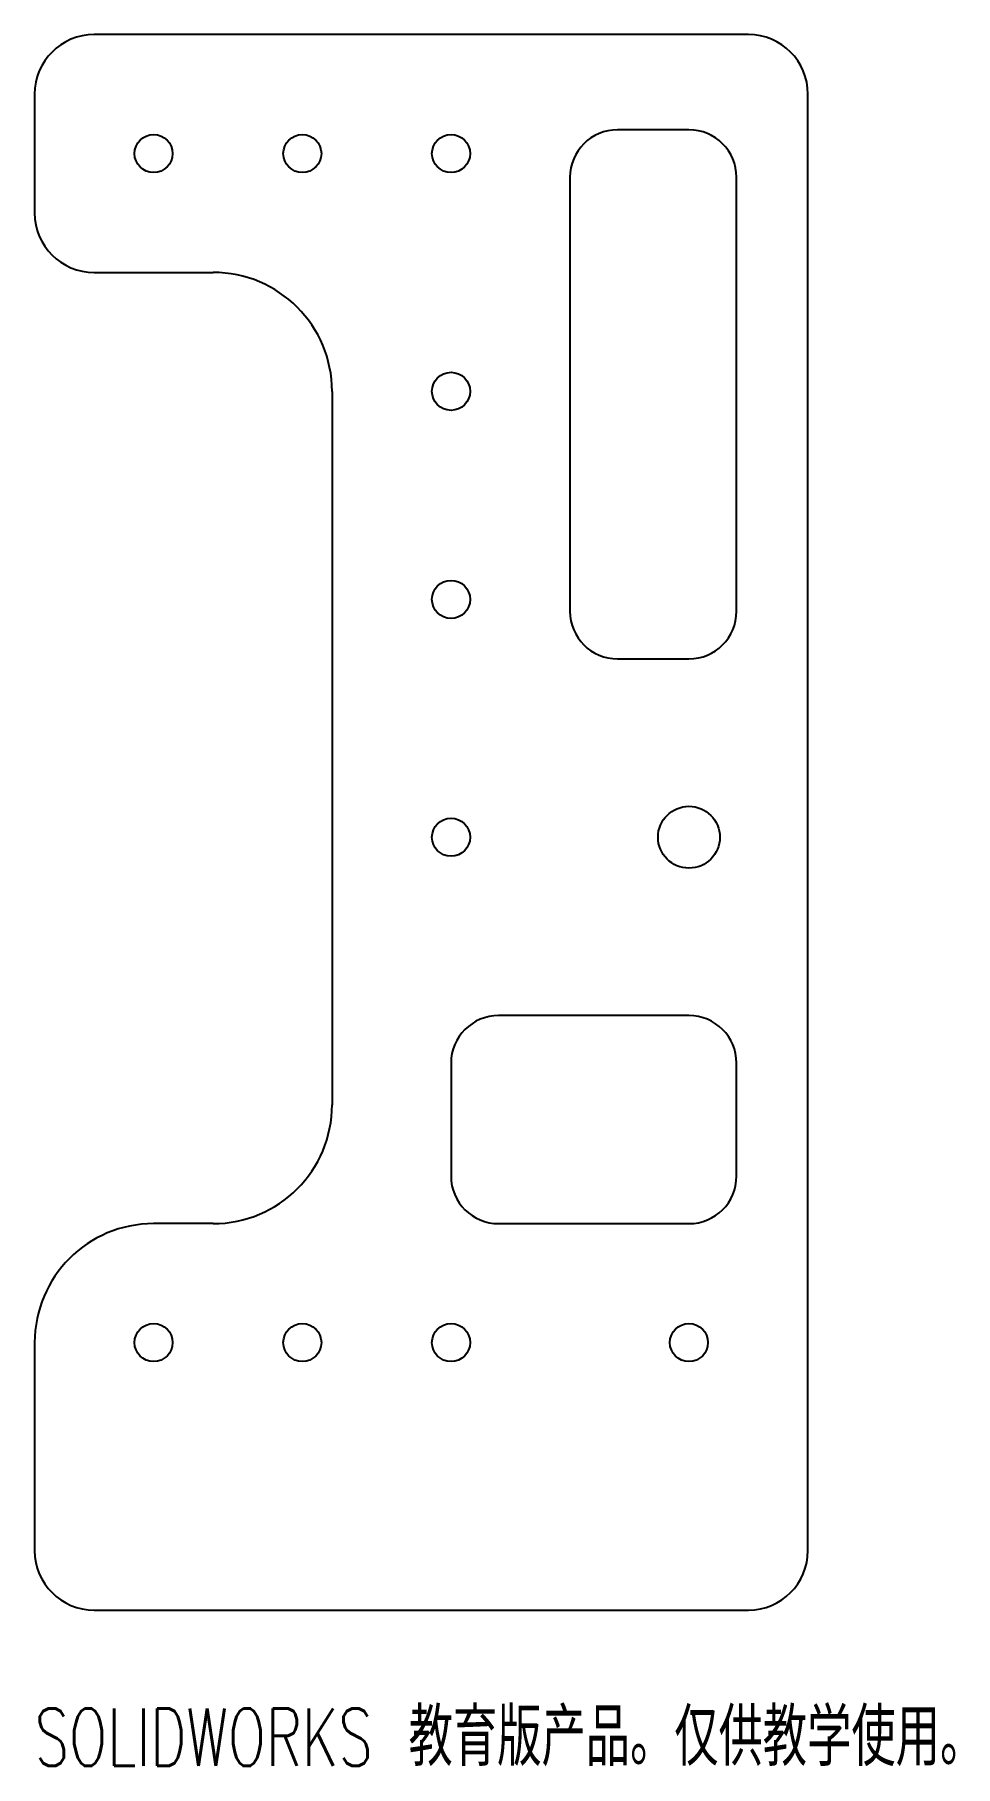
# Model space of a CAD drawing. Header units: millimetres. Extents: x -65 to 12, y -68 to 78.
import ezdxf

# ---------------------------------------------------------------- set-up
doc = ezdxf.new("R2010")
doc.units = ezdxf.units.MM
doc.styles.add('SLDTEXTSTYLE0', font='TXT', dxfattribs={"width": 0.7, "bigfont": 'bigfont'})

msp = doc.modelspace()

# ---------------------------------------------------------------- linework, layer by layer
at = {"color": 7, "linetype": 'Continuous', "lineweight": 25}
for p, q in [((-5, 77.5), (-60, 77.5)), ((-65, 72.5), (-65, 62.5)), ((0, -50), (0, 72.5)), ((-10, 69.5), (-16, 69.5)), ((-20, 65.5), (-20, 29)), ((-6, 29), (-6, 65.5)), ((-60, 57.5), (-50, 57.5)), ((-40, 47.5), (-40, -12.5)), ((-16, 25), (-10, 25)), ((-10, -5), (-26, -5)), ((-30, -9), (-30, -18.5)), ((-6, -18.5), (-6, -9)), ((-50, -22.5), (-55, -22.5)), ((-26, -22.5), (-10, -22.5)), ((-65, -32.5), (-65, -50)), ((-60, -55), (-5, -55))]:
    msp.add_line(p, q, dxfattribs=at)
for centre, radius in [((-55, 67.5), 1.6), ((-42.5, 67.5), 1.6), ((-30, 67.5), 1.6), ((-30, 47.5), 1.6), ((-30, 30), 1.6), ((-10, 10), 2.6), ((-30, 10), 1.6), ((-55, -32.5), 1.6), ((-42.5, -32.5), 1.6), ((-30, -32.5), 1.6), ((-10, -32.5), 1.6)]:
    msp.add_circle(centre, radius, dxfattribs=at)
for centre, radius, start, end in [((-60, 72.5), 5, 90, 180), ((-5, 72.5), 5, 0, 90), ((-16, 65.5), 4, 90, 180), ((-10, 65.5), 4, 0, 90), ((-60, 62.5), 5, 180, 270), ((-50, 47.5), 10, 0, 90), ((-16, 29), 4, 180, 270), ((-10, 29), 4, 270, 0), ((-26, -9), 4, 90, 180), ((-10, -9), 4, 0, 90), ((-50, -12.5), 10, 270, 0), ((-26, -18.5), 4, 180, 270), ((-10, -18.5), 4, 270, 0), ((-55, -32.5), 10, 90, 180), ((-60, -50), 5, 180, 270), ((-5, -50), 5, 270, 0)]:
    msp.add_arc(centre, radius, start, end, dxfattribs=at)

# ---------------------------------------------------------------- texts
at = {"color": 7, "linetype": 'Continuous', "insert": (-65, -63.27), "char_height": 4.8336, "attachment_point": 1, "style": 'SLDTEXTSTYLE0'}
msp.add_mtext('SOLIDWORKS 教育版产品。仅供教学使用。', dxfattribs=at)

doc.saveas('drawing.dxf')
